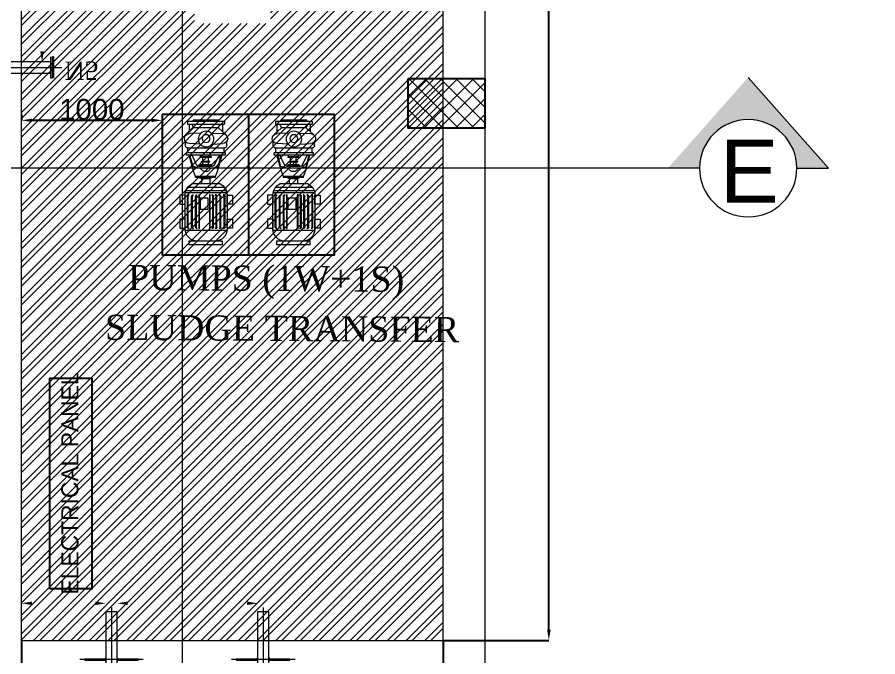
# Model space of a CAD drawing. Header units: millimetres. Extents: x -586673698 to -573385747, y -389867798 to -389752240.
# Drawn here: x -586663710 to -586657584, y -389777898 to -389773343 of the extents above; entities that cross this region are included whole.
import ezdxf

# ---------------------------------------------------------------- set-up
doc = ezdxf.new("R2010")
doc.units = ezdxf.units.MM
doc.header["$LTSCALE"] = 100
doc.linetypes.add('DASHED', pattern=[19.05, 12.7, -6.35])
doc.linetypes.add('HIDDEN2', pattern=[0.1875, 0.125, -0.0625])
for name, color, linetype in [('0-text', 241, 'Continuous'), ('AH_colums', 3, 'Continuous'), ('DT-PL-SHAFT', 230, 'Continuous'), ('DT-PL-Text', 181, 'Continuous'), ('PLATFORM', 230, 'Continuous'), ('PS_DIM', 9, 'Continuous'), ('STP', 171, 'Continuous')]:
    doc.layers.add(name, color=color, linetype=linetype)
for name, color, linetype, lineweight in [('A-CUT OUT', 251, 'HIDDEN2', 15), ('columns11', 1, 'Continuous', 20), ('PL-DOMESTIC WATER TANK', 171, 'Continuous', 0)]:
    doc.layers.add(name, color=color, linetype=linetype, lineweight=lineweight)
doc.styles.add('3', font='times.ttf')
doc.styles.add('Arial', font='arial.ttf')
doc.styles.add('ROMANTIC', font='romantic.ttf')
doc.styles.add('VP-A', font='arial.ttf')
doc.dimstyles.new('V Mts', dxfattribs={"dimtxt": 150, "dimasz": 75, "dimexe": 0.1, "dimexo": 0, "dimgap": 0.01, "dimtad": 1, "dimdec": 0, "dimzin": 3, "dimdsep": 46, "dimtxsty": 'Arial', "dimsah": 1, "dimcen": 0.09375, "dimdle": 0.01, "dimclrd": 8, "dimclre": 8, "dimclrt": 256, "dimadec": 0, "dimazin": 0, "dimtfac": 0.7, "dimtdec": 3, "dimtofl": 0, "dimtmove": 2, "dimatfit": 3, "dimfxl": 0, "dimfrac": 1, "dimtolj": 1, "dimtzin": 0, "dimarcsym": 0})

# ---------------------------------------------------------------- blocks, each defined once
blk = doc.blocks.new('SECT LINE')
at = {"layer": 'STP', "lineweight": 0}
blk.add_hatch(color=7, dxfattribs=at).paths.add_polyline_path([(571.5, 0), (346.5, 0, 1), (-346.5, 0), (-571.5, 0), (0, 646.5)])
at = {"layer": 'STP', "color": 7, "lineweight": 0}
for p, q in [((-571.5, 0), (0, 646.5)), ((-346.5, 0), (-571.5, 0)), ((-346.5, 0), (-571.5, 0)), ((346.5, 0), (1201.5, 0))]:
    blk.add_line(p, q, dxfattribs=at)
blk.add_circle((0, 0), 346.5, dxfattribs=at)
blk.add_circle((0, 0), 346.5, dxfattribs=at)
blk = doc.blocks.new('*D837')
at = {"layer": 'Defpoints', "color": 0, "ltscale": 5, "transparency": 16777216}
for p in [(-586660678.6, -389765531.3, 2.9), (-586659925.3, -389765531.3), (-586660678.6, -389777781.1, -6.3)]:
    blk.add_point(p, dxfattribs=at)
at = {"layer": 'DT-PL-SHAFT', "color": 8, "lineweight": -2, "ltscale": 5, "transparency": 16777216}
for p, q in [((-586660678.6, -389765531.3), (-586659925.2, -389765531.3)), ((-586659925.3, -389777706.1), (-586659925.3, -389765606.3)), ((-586660678.6, -389777781.1), (-586659925.2, -389777781.1))]:
    blk.add_line(p, q, dxfattribs=at)
at = {"layer": 'DT-PL-SHAFT', "color": 8, "ltscale": 5, "transparency": 16777216}
for points in [[(-586659937.8, -389765606.3), (-586659912.8, -389765606.3), (-586659925.3, -389765531.3)], [(-586659937.8, -389777706.1), (-586659912.8, -389777706.1), (-586659925.3, -389777781.1)]]:
    blk.add_solid(points, dxfattribs=at)
at = {"layer": 'DT-PL-SHAFT', "lineweight": 13, "ltscale": 5, "transparency": 16777216, "insert": (-586660001.9, -389771656.2), "char_height": 150, "attachment_point": 5, "rotation": 90, "style": 'Arial'}
blk.add_mtext('\\A1;12250', dxfattribs=at)
blk = doc.blocks.new('*D790')
at = {"layer": 'Defpoints', "color": 0, "ltscale": 5, "transparency": 16777216}
for p in [(-586663678.6, -389777781.1, -6), (-586660678.6, -389777781.1, -15.3), (-586660678.6, -389778481.4)]:
    blk.add_point(p, dxfattribs=at)
at = {"layer": 'DT-PL-SHAFT', "color": 8, "lineweight": -2, "ltscale": 5, "transparency": 16777216}
for p, q in [((-586663678.6, -389777781.1), (-586663678.6, -389778481.5)), ((-586660678.6, -389777781.1), (-586660678.6, -389778481.5)), ((-586663603.6, -389778481.4), (-586660753.6, -389778481.4))]:
    blk.add_line(p, q, dxfattribs=at)
at = {"layer": 'DT-PL-SHAFT', "color": 8, "ltscale": 5, "transparency": 16777216}
for points in [[(-586663603.6, -389778468.9), (-586663603.6, -389778493.9), (-586663678.6, -389778481.4)], [(-586660753.6, -389778468.9), (-586660753.6, -389778493.9), (-586660678.6, -389778481.4)]]:
    blk.add_solid(points, dxfattribs=at)
at = {"layer": 'DT-PL-SHAFT', "lineweight": 13, "ltscale": 5, "transparency": 16777216, "insert": (-586662178.6, -389778404.8), "char_height": 150, "attachment_point": 5, "style": 'Arial'}
blk.add_mtext('\\A1;3000', dxfattribs=at)
blk = doc.blocks.new('*D723')
at = {"layer": 'Defpoints', "color": 0, "ltscale": 5, "transparency": 16777216}
for p in [(-899563, -59581, -6.2), (-899023.1, -59581, -15.3), (-899563, -59892)]:
    blk.add_point(p, dxfattribs=at)
at = {"layer": 'DT-PL-SHAFT', "color": 8, "lineweight": -2, "ltscale": 5, "transparency": 16777216}
for p, q in [((-899563, -59581), (-899563, -59892.1)), ((-899023.1, -59581), (-899023.1, -59892.1)), ((-899098.1, -59892), (-899488, -59892))]:
    blk.add_line(p, q, dxfattribs=at)
at = {"layer": 'DT-PL-SHAFT', "color": 8, "ltscale": 5, "transparency": 16777216}
for points in [[(-899488, -59879.5), (-899488, -59904.5), (-899563, -59892)], [(-899098.1, -59879.5), (-899098.1, -59904.5), (-899023.1, -59892)]]:
    blk.add_solid(points, dxfattribs=at)
at = {"layer": 'DT-PL-SHAFT', "ltscale": 5, "transparency": 16777216, "insert": (-899293.1, -59815.5), "char_height": 150, "attachment_point": 5, "style": 'Arial'}
blk.add_mtext('\\A1;540', dxfattribs=at)
blk = doc.blocks.new('*D724')
at = {"layer": 'Defpoints', "color": 0, "ltscale": 5, "transparency": 16777216}
for p in [(-898943.1, -59581, -15.3), (-898343.1, -59581, -15.3), (-898343.1, -59892)]:
    blk.add_point(p, dxfattribs=at)
at = {"layer": 'DT-PL-SHAFT', "color": 8, "lineweight": -2, "ltscale": 5, "transparency": 16777216}
for p, q in [((-898943.1, -59581), (-898943.1, -59892.1)), ((-898343.1, -59581), (-898343.1, -59892.1)), ((-898868.1, -59892), (-898418.1, -59892))]:
    blk.add_line(p, q, dxfattribs=at)
at = {"layer": 'DT-PL-SHAFT', "color": 8, "ltscale": 5, "transparency": 16777216}
for points in [[(-898868.1, -59879.5), (-898868.1, -59904.5), (-898943.1, -59892)], [(-898418.1, -59879.5), (-898418.1, -59904.5), (-898343.1, -59892)]]:
    blk.add_solid(points, dxfattribs=at)
at = {"layer": 'DT-PL-SHAFT', "ltscale": 5, "transparency": 16777216, "insert": (-898643.1, -59815.5), "char_height": 150, "attachment_point": 5, "style": 'Arial'}
blk.add_mtext('\\A1;600', dxfattribs=at)
blk = doc.blocks.new('*D725')
at = {"layer": 'Defpoints', "color": 0, "ltscale": 5, "transparency": 16777216}
for p in [(-898263.1, -59581, -15.3), (-897763.1, -59581, -8.9), (-897763.1, -59892)]:
    blk.add_point(p, dxfattribs=at)
at = {"layer": 'DT-PL-SHAFT', "color": 8, "lineweight": -2, "ltscale": 5, "transparency": 16777216}
for p, q in [((-898263.1, -59581), (-898263.1, -59892.1)), ((-897763.1, -59581), (-897763.1, -59892.1)), ((-898188.1, -59892), (-897838.1, -59892))]:
    blk.add_line(p, q, dxfattribs=at)
at = {"layer": 'DT-PL-SHAFT', "color": 8, "ltscale": 5, "transparency": 16777216}
for points in [[(-898188.1, -59879.5), (-898188.1, -59904.5), (-898263.1, -59892)], [(-897838.1, -59879.5), (-897838.1, -59904.5), (-897763.1, -59892)]]:
    blk.add_solid(points, dxfattribs=at)
at = {"layer": 'DT-PL-SHAFT', "ltscale": 5, "transparency": 16777216, "insert": (-898013.1, -59815.5), "char_height": 150, "attachment_point": 5, "style": 'Arial'}
blk.add_mtext('\\A1;500', dxfattribs=at)
blk = doc.blocks.new('DS')
at = {"layer": 'PS_DIM', "color": 30, "lineweight": 20, "true_color": 0xf8991e}
for p, q in [((-10154215.4, -7973767.2), (-10154225.4, -7973767.2)), ((-10154225.4, -7973767.2), (-10154225.4, -7973917.4)), ((-10154220.4, -7974183.8), (-10154220.4, -7973731.1)), ((-10154215.4, -7973767.2), (-10154215.4, -7973917.4)), ((-10154225.4, -7973997.4), (-10154225.4, -7974147.5)), ((-10154215.4, -7973997.4), (-10154215.4, -7974147.5)), ((-10154215.4, -7974147.5), (-10154225.4, -7974147.5))]:
    blk.add_line(p, q, dxfattribs=at)
at = {"layer": 'PS_DIM', "color": 8, "lineweight": 20}
blk.add_line((-10153849, -7973957.4), (-10154656.8, -7973957.4), dxfattribs=at)
at = {"layer": 'PS_DIM', "color": 30, "lineweight": 20, "true_color": 0xf8991e}
for points in [[(-10154597.8, -7974034), (-10154588.4, -7974034), (-10154588.4, -7973880.8), (-10154579.1, -7973880.8), (-10154579.1, -7974034)], [(-10154597.8, -7974034), (-10154597.8, -7973880.8)]]:
    blk.add_lwpolyline(points, dxfattribs=at)
blk.add_lwpolyline([(-10153879.1, -7973997.4), (-10153879.1, -7973917.4), (-10154579.1, -7973917.4), (-10154579.1, -7973997.4)], close=True, dxfattribs=at)
for centre, start, end in [((-10154225.1, -7973917.3), 93.01016, 181.49163), ((-10154214.9, -7973917.3), 358.50837, 95.29922), ((-10154225.1, -7973997.2), 182.09469, 266.98984), ((-10154214.9, -7973997.2), 264.70078, 357.90531)]:
    blk.add_arc(centre, 5.7, start, end, dxfattribs=at)
blk = doc.blocks.new('*D726')
at = {"layer": 'Defpoints', "color": 0, "ltscale": 5, "transparency": 16777216}
for p in [(-895263.1, -59627.2, -6), (-894663.1, -59627.2), (-895263.1, -59844.9)]:
    blk.add_point(p, dxfattribs=at)
at = {"layer": 'DT-PL-SHAFT', "color": 8, "lineweight": -2, "ltscale": 5, "transparency": 16777216}
for p, q in [((-895263.1, -59627.2), (-895263.1, -59845)), ((-894663.1, -59627.2), (-894663.1, -59845)), ((-894738.1, -59844.9), (-895188.1, -59844.9))]:
    blk.add_line(p, q, dxfattribs=at)
at = {"layer": 'DT-PL-SHAFT', "color": 8, "ltscale": 5, "transparency": 16777216}
for points in [[(-895188.1, -59832.4), (-895188.1, -59857.4), (-895263.1, -59844.9)], [(-894738.1, -59832.4), (-894738.1, -59857.4), (-894663.1, -59844.9)]]:
    blk.add_solid(points, dxfattribs=at)
at = {"layer": 'DT-PL-SHAFT', "ltscale": 5, "transparency": 16777216, "insert": (-894963.1, -59768.3), "char_height": 150, "attachment_point": 5, "style": 'Arial'}
blk.add_mtext('\\A1;600', dxfattribs=at)
blk = doc.blocks.new('*D727')
at = {"layer": 'Defpoints', "color": 0, "ltscale": 5, "transparency": 16777216}
for p in [(-894583.1, -59552.7), (-893583.1, -59552.7), (-894583.1, -59844.9)]:
    blk.add_point(p, dxfattribs=at)
at = {"layer": 'DT-PL-SHAFT', "color": 8, "lineweight": -2, "ltscale": 5, "transparency": 16777216}
for p, q in [((-894583.1, -59552.7), (-894583.1, -59845)), ((-893583.1, -59552.7), (-893583.1, -59845)), ((-893658.1, -59844.9), (-894508.1, -59844.9))]:
    blk.add_line(p, q, dxfattribs=at)
at = {"layer": 'DT-PL-SHAFT', "color": 8, "ltscale": 5, "transparency": 16777216}
for points in [[(-894508.1, -59832.4), (-894508.1, -59857.4), (-894583.1, -59844.9)], [(-893658.1, -59832.4), (-893658.1, -59857.4), (-893583.1, -59844.9)]]:
    blk.add_solid(points, dxfattribs=at)
at = {"layer": 'DT-PL-SHAFT', "ltscale": 5, "transparency": 16777216, "insert": (-894083.1, -59768.3), "char_height": 150, "attachment_point": 5, "rotation": 0, "style": 'Arial'}
blk.add_mtext('\\A1;1000', dxfattribs=at)
blk = doc.blocks.new('*D736')
at = {"layer": 'Defpoints', "color": 0, "ltscale": 5, "transparency": 16777216}
for p in [(-895264.4, -63700.8, -12), (-895117.5, -63700.8), (-895264.4, -64530.8, -6)]:
    blk.add_point(p, dxfattribs=at)
at = {"layer": 'DT-PL-SHAFT', "color": 8, "lineweight": -2, "ltscale": 5, "transparency": 16777216}
for p, q in [((-895264.4, -63700.8), (-895117.4, -63700.8)), ((-895117.5, -64455.8), (-895117.5, -63775.8)), ((-895264.4, -64530.8), (-895117.4, -64530.8))]:
    blk.add_line(p, q, dxfattribs=at)
at = {"layer": 'DT-PL-SHAFT', "color": 8, "ltscale": 5, "transparency": 16777216}
for points in [[(-895130, -63775.8), (-895105, -63775.8), (-895117.5, -63700.8)], [(-895130, -64455.8), (-895105, -64455.8), (-895117.5, -64530.8)]]:
    blk.add_solid(points, dxfattribs=at)
at = {"layer": 'DT-PL-SHAFT', "ltscale": 5, "transparency": 16777216, "insert": (-895194.2, -64115.8), "char_height": 150, "attachment_point": 5, "rotation": 90, "style": 'Arial'}
blk.add_mtext('\\A1;830', dxfattribs=at)
blk = doc.blocks.new('*D700')
at = {"layer": 'Defpoints', "color": 0, "ltscale": 5, "transparency": 16777216}
for p in [(-927882.8, -80050.4), (-926682.8, -80050.4), (-927882.8, -80117.1)]:
    blk.add_point(p, dxfattribs=at)
at = {"layer": 'DT-PL-SHAFT', "color": 8, "lineweight": -2, "ltscale": 5, "transparency": 16777216}
for p, q in [((-927882.8, -80050.4), (-927882.8, -80117.2)), ((-926682.8, -80050.4), (-926682.8, -80117.2)), ((-927857.8, -80117.1), (-927391.2, -80117.1)), ((-926707.8, -80117.1), (-927174.5, -80117.1))]:
    blk.add_line(p, q, dxfattribs=at)
at = {"layer": 'DT-PL-SHAFT', "color": 8, "ltscale": 5, "transparency": 16777216}
for points in [[(-927857.8, -80112.9), (-927857.8, -80121.3), (-927882.8, -80117.1)], [(-926707.8, -80112.9), (-926707.8, -80121.3), (-926682.8, -80117.1)]]:
    blk.add_solid(points, dxfattribs=at)
at = {"layer": 'DT-PL-SHAFT', "ltscale": 5, "transparency": 16777216, "insert": (-927282.8, -80117.1), "char_height": 75, "attachment_point": 5, "style": 'Arial'}
blk.add_mtext('\\A1;1200', dxfattribs=at)
blk = doc.blocks.new('*D701')
at = {"layer": 'Defpoints', "color": 0, "ltscale": 5, "transparency": 16777216}
for p in [(-926682.8, -78450.4), (-926583.8, -78450.4), (-926682.8, -80050.4)]:
    blk.add_point(p, dxfattribs=at)
at = {"layer": 'DT-PL-SHAFT', "color": 8, "lineweight": -2, "ltscale": 5, "transparency": 16777216}
for p, q in [((-926682.8, -78450.4), (-926583.7, -78450.4)), ((-926583.8, -78475.4), (-926583.8, -79131.6)), ((-926583.8, -80025.4), (-926583.8, -79348.2)), ((-926682.8, -80050.4), (-926583.7, -80050.4))]:
    blk.add_line(p, q, dxfattribs=at)
at = {"layer": 'DT-PL-SHAFT', "color": 8, "ltscale": 5, "transparency": 16777216}
for points in [[(-926587.9, -78475.4), (-926579.6, -78475.4), (-926583.8, -78450.4)], [(-926587.9, -80025.4), (-926579.6, -80025.4), (-926583.8, -80050.4)]]:
    blk.add_solid(points, dxfattribs=at)
at = {"layer": 'DT-PL-SHAFT', "ltscale": 5, "transparency": 16777216, "insert": (-926583.8, -79239.9), "char_height": 75, "attachment_point": 5, "rotation": 90, "style": 'Arial'}
blk.add_mtext('\\A1;1600', dxfattribs=at)
blk = doc.blocks.new('FDSHH')
at = {"color": 7, "transparency": 33554687}
blk.add_lwpolyline([(781.6461, 164.7801), (782.6277, 164.7801), (782.6277, 163.9801), (781.6461, 163.9801)], close=True, dxfattribs=at)
blk.add_lwpolyline([(782.1369, 164.7801), (782.1369, 163.9801)], dxfattribs=at)
at = {"layer": 'DT-PL-Text', "color": 146, "lineweight": 5, "true_color": 0x105689, "transparency": 33554687}
for p, q in [((781.807, 164.7035), (781.7638, 164.6634)), ((781.7729, 164.7401), (781.7726, 164.7242)), ((781.7729, 164.7401), (781.9826, 164.7401)), ((781.7729, 164.7238), (781.9829, 164.7238)), ((781.7826, 164.6809), (781.7826, 164.7238)), ((781.807, 164.7035), (781.7991, 164.724)), ((781.8046, 164.7401), (781.8046, 164.7482)), ((781.8046, 164.7482), (781.9509, 164.7482)), ((781.807, 164.7035), (781.9485, 164.7035)), ((781.9485, 164.7035), (781.9564, 164.724)), ((781.9485, 164.7035), (781.9917, 164.6634)), ((781.9509, 164.7401), (781.9509, 164.7482)), ((781.9729, 164.6809), (781.9729, 164.7238)), ((781.9826, 164.7401), (781.9829, 164.7238)), ((782.307, 164.7035), (782.2638, 164.6634)), ((782.2729, 164.7401), (782.2726, 164.7242)), ((782.2729, 164.7401), (782.4826, 164.7401)), ((782.2729, 164.7238), (782.4829, 164.7238)), ((782.2826, 164.6809), (782.2826, 164.7238)), ((782.307, 164.7035), (782.2991, 164.724)), ((782.3046, 164.7401), (782.3046, 164.7482)), ((782.3046, 164.7482), (782.4509, 164.7482)), ((782.307, 164.7035), (782.4485, 164.7035)), ((782.4485, 164.7035), (782.4564, 164.724)), ((782.4485, 164.7035), (782.4917, 164.6634)), ((782.4509, 164.7401), (782.4509, 164.7482)), ((782.4729, 164.6809), (782.4729, 164.7238)), ((782.4826, 164.7401), (782.4829, 164.7238)), ((781.8489, 164.6739), (781.7831, 164.671)), ((781.9066, 164.6739), (781.9723, 164.671)), ((782.3489, 164.6739), (782.2831, 164.671)), ((782.4066, 164.6739), (782.4723, 164.671)), ((781.7601, 164.6019), (781.7601, 164.6254)), ((781.8435, 164.6115), (781.7831, 164.6141)), ((781.912, 164.6115), (781.9723, 164.6141)), ((781.9954, 164.6019), (781.9954, 164.6254)), ((782.2601, 164.6019), (782.2601, 164.6254)), ((782.3435, 164.6115), (782.2831, 164.6141)), ((782.412, 164.6115), (782.4723, 164.6141)), ((782.4954, 164.6019), (782.4954, 164.6254)), ((781.7663, 164.5613), (781.9892, 164.5613)), ((781.7663, 164.5491), (781.7663, 164.5613)), ((781.9832, 164.5898), (781.7723, 164.5898)), ((781.7744, 164.5613), (781.7744, 164.5898)), ((781.981, 164.5613), (781.981, 164.5898)), ((781.9892, 164.5491), (781.9892, 164.5613)), ((782.2663, 164.5613), (782.4892, 164.5613)), ((782.2663, 164.5491), (782.2663, 164.5613)), ((782.4832, 164.5898), (782.2723, 164.5898)), ((782.2744, 164.5613), (782.2744, 164.5898)), ((782.481, 164.5613), (782.481, 164.5898)), ((782.4892, 164.5491), (782.4892, 164.5613)), ((781.7663, 164.5491), (781.9892, 164.5491)), ((781.8118, 164.4576), (781.7859, 164.5491)), ((781.7928, 164.5421), (781.7915, 164.5492)), ((781.8084, 164.4839), (781.7928, 164.5421)), ((781.8289, 164.4933), (781.8066, 164.5399)), ((781.8476, 164.5354), (781.8476, 164.5395)), ((781.8476, 164.5395), (781.9126, 164.5395)), ((781.8476, 164.5354), (781.9126, 164.5354)), ((781.8517, 164.5395), (781.8517, 164.5491)), ((781.8557, 164.508), (781.8557, 164.5121)), ((781.8557, 164.5121), (781.9045, 164.5121)), ((781.8557, 164.508), (781.9045, 164.508)), ((781.8638, 164.5121), (781.8638, 164.5354)), ((781.8638, 164.4922), (781.8638, 164.508)), ((781.8964, 164.5121), (781.8964, 164.5354)), ((781.8964, 164.4922), (781.8964, 164.508)), ((781.9045, 164.508), (781.9045, 164.5121)), ((781.9085, 164.5395), (781.9085, 164.5491)), ((781.9126, 164.5395), (781.9126, 164.5354)), ((781.9313, 164.4933), (781.9536, 164.5399)), ((781.9484, 164.4576), (781.9743, 164.5491)), ((781.9518, 164.4839), (781.9674, 164.5421)), ((781.967, 164.541), (781.9683, 164.5481)), ((782.2663, 164.5491), (782.4892, 164.5491)), ((782.3118, 164.4576), (782.2859, 164.5491)), ((782.2928, 164.5421), (782.2915, 164.5492)), ((782.3084, 164.4839), (782.2928, 164.5421)), ((782.3289, 164.4933), (782.3066, 164.5399)), ((782.3476, 164.5354), (782.3476, 164.5395)), ((782.3476, 164.5395), (782.4126, 164.5395)), ((782.3476, 164.5354), (782.4126, 164.5354)), ((782.3517, 164.5395), (782.3517, 164.5491)), ((782.3557, 164.508), (782.3557, 164.5121)), ((782.3557, 164.5121), (782.4045, 164.5121)), ((782.3557, 164.508), (782.4045, 164.508)), ((782.3638, 164.5121), (782.3638, 164.5354)), ((782.3638, 164.4922), (782.3638, 164.508)), ((782.3964, 164.5121), (782.3964, 164.5354)), ((782.3964, 164.4922), (782.3964, 164.508)), ((782.4045, 164.508), (782.4045, 164.5121)), ((782.4085, 164.5395), (782.4085, 164.5491)), ((782.4126, 164.5395), (782.4126, 164.5354)), ((782.4313, 164.4933), (782.4536, 164.5399)), ((782.4484, 164.4576), (782.4743, 164.5491)), ((782.4518, 164.4839), (782.4674, 164.5421)), ((782.467, 164.541), (782.4683, 164.5481)), ((781.8536, 164.4724), (781.8084, 164.4839)), ((781.8232, 164.4258), (781.8118, 164.4576)), ((781.8435, 164.4882), (781.8435, 164.4841)), ((781.8435, 164.4882), (781.9167, 164.4882)), ((781.8435, 164.4841), (781.9167, 164.4841)), ((781.8476, 164.4882), (781.8476, 164.4922)), ((781.8476, 164.4922), (781.9126, 164.4922)), ((781.9066, 164.4724), (781.9518, 164.4839)), ((781.9126, 164.4882), (781.9126, 164.4922)), ((781.9167, 164.4882), (781.9167, 164.4841)), ((781.937, 164.4258), (781.9484, 164.4576)), ((782.3536, 164.4724), (782.3084, 164.4839)), ((782.3232, 164.4258), (782.3118, 164.4576)), ((782.3435, 164.4882), (782.3435, 164.4841)), ((782.3435, 164.4882), (782.4167, 164.4882)), ((782.3435, 164.4841), (782.4167, 164.4841)), ((782.3476, 164.4882), (782.3476, 164.4922)), ((782.3476, 164.4922), (782.4126, 164.4922)), ((782.4066, 164.4724), (782.4518, 164.4839)), ((782.4126, 164.4882), (782.4126, 164.4922)), ((782.4167, 164.4882), (782.4167, 164.4841)), ((782.437, 164.4258), (782.4484, 164.4576)), ((781.8232, 164.4218), (781.8232, 164.4258)), ((781.8232, 164.4258), (781.937, 164.4258)), ((781.8232, 164.4218), (781.937, 164.4218)), ((781.8476, 164.417), (781.8476, 164.4211)), ((781.8476, 164.417), (781.9126, 164.417)), ((781.8557, 164.413), (781.8557, 164.417)), ((781.8557, 164.413), (781.9045, 164.413)), ((781.8572, 164.4258), (781.8572, 164.3839)), ((781.9037, 164.4258), (781.9037, 164.3839)), ((781.9045, 164.413), (781.9045, 164.417)), ((781.9126, 164.417), (781.9126, 164.4211)), ((781.937, 164.4218), (781.937, 164.4258)), ((782.3232, 164.4218), (782.3232, 164.4258)), ((782.3232, 164.4258), (782.437, 164.4258)), ((782.3232, 164.4218), (782.437, 164.4218)), ((782.3476, 164.417), (782.3476, 164.4211)), ((782.3476, 164.417), (782.4126, 164.417)), ((782.3557, 164.413), (782.3557, 164.417)), ((782.3557, 164.413), (782.4045, 164.413)), ((782.3572, 164.4258), (782.3572, 164.3839)), ((782.4037, 164.4258), (782.4037, 164.3839)), ((782.4045, 164.413), (782.4045, 164.417)), ((782.4126, 164.417), (782.4126, 164.4211)), ((782.437, 164.4218), (782.437, 164.4258)), ((781.7718, 164.3636), (781.9831, 164.3636)), ((781.7969, 164.3843), (781.958, 164.3843)), ((782.2718, 164.3636), (782.4831, 164.3636)), ((782.2969, 164.3843), (782.458, 164.3843)), ((781.7584, 164.3203), (781.7277, 164.3203)), ((781.7277, 164.3203), (781.7277, 164.2682)), ((781.7581, 164.3226), (781.7581, 164.1271)), ((781.7584, 164.2682), (781.7584, 164.3203)), ((781.7586, 164.3327), (781.9963, 164.3327)), ((781.7622, 164.3458), (781.9927, 164.3458)), ((781.7695, 164.1382), (781.7695, 164.3134)), ((781.7713, 164.1382), (781.7713, 164.3134)), ((781.7743, 164.1382), (781.7743, 164.3134)), ((781.7748, 164.3213), (781.7796, 164.3213)), ((781.7933, 164.1382), (781.7933, 164.3134)), ((781.7951, 164.1382), (781.7951, 164.3134)), ((781.7981, 164.1382), (781.7981, 164.3134)), ((781.7986, 164.3213), (781.8034, 164.3213)), ((781.8157, 164.1382), (781.8157, 164.3134)), ((781.8174, 164.1382), (781.8174, 164.3134)), ((781.8204, 164.1382), (781.8204, 164.3134)), ((781.8209, 164.3213), (781.8257, 164.3213)), ((781.835, 164.1382), (781.835, 164.3134)), ((781.8367, 164.1382), (781.8367, 164.3134)), ((781.8397, 164.1382), (781.8397, 164.3134)), ((781.8403, 164.3213), (781.845, 164.3213)), ((781.8542, 164.3215), (781.8586, 164.3215)), ((781.8542, 164.1295), (781.8542, 164.3215)), ((781.8586, 164.3215), (781.8586, 164.1295)), ((781.9154, 164.3215), (781.9198, 164.3215)), ((781.9154, 164.1295), (781.9154, 164.3215)), ((781.9198, 164.3215), (781.9198, 164.1295)), ((781.9307, 164.3213), (781.9277, 164.3213)), ((781.933, 164.1382), (781.933, 164.3134)), ((781.936, 164.1382), (781.936, 164.3134)), ((781.9377, 164.1382), (781.9377, 164.3134)), ((781.9547, 164.3213), (781.95, 164.3213)), ((781.9553, 164.1382), (781.9553, 164.3134)), ((781.9583, 164.1382), (781.9583, 164.3134)), ((781.96, 164.1382), (781.96, 164.3134)), ((781.9785, 164.3213), (781.9738, 164.3213)), ((781.9791, 164.1382), (781.9791, 164.3134)), ((781.9821, 164.1382), (781.9821, 164.3134)), ((781.9838, 164.1382), (781.9838, 164.3134)), ((781.9965, 164.3203), (782.0272, 164.3203)), ((781.9965, 164.2682), (781.9965, 164.3203)), ((781.9968, 164.1271), (781.9968, 164.3226)), ((782.0272, 164.3203), (782.0272, 164.2682)), ((782.2584, 164.3203), (782.2277, 164.3203)), ((782.2277, 164.3203), (782.2277, 164.2682)), ((782.2581, 164.3226), (782.2581, 164.1271)), ((782.2584, 164.2682), (782.2584, 164.3203)), ((782.2586, 164.3327), (782.4963, 164.3327)), ((782.2622, 164.3458), (782.4927, 164.3458)), ((782.2695, 164.1382), (782.2695, 164.3134)), ((782.2713, 164.1382), (782.2713, 164.3134)), ((782.2743, 164.1382), (782.2743, 164.3134)), ((782.2748, 164.3213), (782.2796, 164.3213)), ((782.2933, 164.1382), (782.2933, 164.3134)), ((782.2951, 164.1382), (782.2951, 164.3134)), ((782.2981, 164.1382), (782.2981, 164.3134)), ((782.2986, 164.3213), (782.3034, 164.3213)), ((782.3157, 164.1382), (782.3157, 164.3134)), ((782.3174, 164.1382), (782.3174, 164.3134)), ((782.3204, 164.1382), (782.3204, 164.3134)), ((782.3209, 164.3213), (782.3257, 164.3213)), ((782.335, 164.1382), (782.335, 164.3134)), ((782.3367, 164.1382), (782.3367, 164.3134)), ((782.3397, 164.1382), (782.3397, 164.3134)), ((782.3403, 164.3213), (782.345, 164.3213)), ((782.3542, 164.3215), (782.3586, 164.3215)), ((782.3542, 164.1295), (782.3542, 164.3215)), ((782.3586, 164.3215), (782.3586, 164.1295)), ((782.4154, 164.3215), (782.4198, 164.3215)), ((782.4154, 164.1295), (782.4154, 164.3215)), ((782.4198, 164.3215), (782.4198, 164.1295)), ((782.4307, 164.3213), (782.4277, 164.3213)), ((782.433, 164.1382), (782.433, 164.3134)), ((782.436, 164.1382), (782.436, 164.3134)), ((782.4377, 164.1382), (782.4377, 164.3134)), ((782.4547, 164.3213), (782.45, 164.3213)), ((782.4553, 164.1382), (782.4553, 164.3134)), ((782.4583, 164.1382), (782.4583, 164.3134)), ((782.46, 164.1382), (782.46, 164.3134)), ((782.4785, 164.3213), (782.4738, 164.3213)), ((782.4791, 164.1382), (782.4791, 164.3134)), ((782.4821, 164.1382), (782.4821, 164.3134)), ((782.4838, 164.1382), (782.4838, 164.3134)), ((782.4965, 164.3203), (782.5272, 164.3203)), ((782.4965, 164.2682), (782.4965, 164.3203)), ((782.4968, 164.1271), (782.4968, 164.3226)), ((782.5272, 164.3203), (782.5272, 164.2682)), ((781.7277, 164.2682), (781.7584, 164.2682)), ((781.8653, 164.2399), (781.8653, 164.3026)), ((781.8653, 164.3026), (781.9114, 164.3026)), ((781.9114, 164.3026), (781.9114, 164.2399)), ((782.0272, 164.2682), (781.9965, 164.2682)), ((782.2277, 164.2682), (782.2584, 164.2682)), ((782.3653, 164.2399), (782.3653, 164.3026)), ((782.3653, 164.3026), (782.4114, 164.3026)), ((782.4114, 164.3026), (782.4114, 164.2399)), ((782.5272, 164.2682), (782.4965, 164.2682)), ((781.9114, 164.2399), (781.8653, 164.2399)), ((782.4114, 164.2399), (782.3653, 164.2399)), ((781.7584, 164.1835), (781.7277, 164.1835)), ((781.7277, 164.1835), (781.7277, 164.1315)), ((781.7584, 164.1315), (781.7584, 164.1835)), ((781.9965, 164.1835), (782.0272, 164.1835)), ((781.9965, 164.1315), (781.9965, 164.1835)), ((782.0272, 164.1835), (782.0272, 164.1315)), ((782.2584, 164.1835), (782.2277, 164.1835)), ((782.2277, 164.1835), (782.2277, 164.1315)), ((782.2584, 164.1315), (782.2584, 164.1835)), ((782.4965, 164.1835), (782.5272, 164.1835)), ((782.4965, 164.1315), (782.4965, 164.1835)), ((782.5272, 164.1835), (782.5272, 164.1315)), ((781.7277, 164.1315), (781.7584, 164.1315)), ((781.7586, 164.1188), (781.9963, 164.1188)), ((781.7748, 164.1303), (781.7796, 164.1303)), ((781.7986, 164.1303), (781.8034, 164.1303)), ((781.8209, 164.1303), (781.8257, 164.1303)), ((781.8403, 164.1303), (781.845, 164.1303)), ((781.8586, 164.1295), (781.8542, 164.1295)), ((781.9198, 164.1295), (781.9154, 164.1295)), ((781.9324, 164.1303), (781.9277, 164.1303)), ((781.9547, 164.1303), (781.95, 164.1303)), ((781.9785, 164.1303), (781.9738, 164.1303)), ((782.0272, 164.1315), (781.9965, 164.1315)), ((782.2277, 164.1315), (782.2584, 164.1315)), ((782.2586, 164.1188), (782.4963, 164.1188)), ((782.2748, 164.1303), (782.2796, 164.1303)), ((782.2986, 164.1303), (782.3034, 164.1303)), ((782.3209, 164.1303), (782.3257, 164.1303)), ((782.3403, 164.1303), (782.345, 164.1303)), ((782.3586, 164.1295), (782.3542, 164.1295)), ((782.4198, 164.1295), (782.4154, 164.1295)), ((782.4324, 164.1303), (782.4277, 164.1303)), ((782.4547, 164.1303), (782.45, 164.1303)), ((782.4785, 164.1303), (782.4738, 164.1303)), ((782.5272, 164.1315), (782.4965, 164.1315)), ((781.7841, 164.0583), (781.9764, 164.0583)), ((781.7841, 164.0378), (781.7841, 164.0583)), ((781.7841, 164.0382), (781.9764, 164.0382)), ((781.8266, 164.0586), (781.9283, 164.0586)), ((781.9764, 164.0583), (781.9764, 164.0378)), ((782.2841, 164.0583), (782.4764, 164.0583)), ((782.2841, 164.0378), (782.2841, 164.0583)), ((782.2841, 164.0382), (782.4764, 164.0382)), ((782.3266, 164.0586), (782.4283, 164.0586)), ((782.4764, 164.0583), (782.4764, 164.0378))]:
    blk.add_line(p, q, dxfattribs=at)
for centre, radius in [((781.8777, 164.64), 0.0445), ((781.8777, 164.6426), 0.0223), ((782.3777, 164.64), 0.0445), ((782.3777, 164.6426), 0.0223)]:
    blk.add_circle(centre, radius, dxfattribs=at)
for centre, major_axis, start_param, end_param in [((781.7831, 164.6426), (-0.0192, 0.021), -0.741919, 0.840279), ((781.9723, 164.6426), (0.0192, 0.021), -0.840279, 0.741919), ((782.2831, 164.6426), (-0.0192, 0.021), -0.741919, 0.840279), ((782.4723, 164.6426), (0.0192, 0.021), -0.840279, 0.741919), ((781.7831, 164.6426), (0.0197, 0.0206), 2.344856, 3.904251), ((781.9723, 164.6426), (-0.0197, 0.0206), 2.378921, 3.938316), ((782.2831, 164.6426), (0.0197, 0.0206), 2.344856, 3.904251), ((782.4723, 164.6426), (-0.0197, 0.0206), 2.378921, 3.938316), ((781.7723, 164.6019), (-0.0008, 0.0122), 1.504501, 3.075297), ((781.9832, 164.6019), (0.0008, 0.0122), 3.207888, 4.778684), ((782.2723, 164.6019), (-0.0008, 0.0122), 1.504501, 3.075297), ((782.4832, 164.6019), (0.0008, 0.0122), 3.207888, 4.778684), ((781.7919, 164.5329), (-0.0144, 0.0076), 4.074963, 5.199549), ((781.9683, 164.5329), (0.0144, 0.0076), 1.083627, 2.208213), ((782.2919, 164.5329), (-0.0144, 0.0076), 4.074963, 5.199549), ((782.4683, 164.5329), (0.0144, 0.0076), 1.083627, 2.208213), ((781.8435, 164.5004), (-0.0144, 0.0076), 0.933371, 2.057957), ((781.8801, 164.4827), (-0.0279, 0.0058), 0.576778, 1.774993), ((781.8801, 164.4827), (0.0279, 0.0058), 4.508192, 5.706408), ((781.9167, 164.5004), (0.0144, 0.0076), 4.22522, 5.349806), ((782.3435, 164.5004), (-0.0144, 0.0076), 0.933371, 2.057957), ((782.3801, 164.4827), (-0.0279, 0.0058), 0.576778, 1.774993), ((782.3801, 164.4827), (0.0279, 0.0058), 4.508192, 5.706408), ((782.4167, 164.5004), (0.0144, 0.0076), 4.22522, 5.349806), ((781.8266, 164.3226), (0.0676, 0.0108), 1.861065, 2.983631), ((781.9283, 164.3226), (-0.047, 0.0498), 3.955496, 5.078062), ((782.3266, 164.3226), (0.0676, 0.0108), 1.861065, 2.983631), ((782.4283, 164.3226), (-0.047, 0.0498), 3.955496, 5.078062), ((781.7772, 164.314), (0.00765, 0.00083), 1.778301, 3.114872), ((781.7789, 164.314), (0.00765, 0.00083), 1.778301, 3.114872), ((781.782, 164.314), (0.00765, 0.00083), 1.778301, 3.114872), ((781.801, 164.314), (0.00765, 0.00083), 1.778301, 3.114872), ((781.8027, 164.314), (0.00765, 0.00083), 1.778301, 3.114872), ((781.8058, 164.314), (0.00765, 0.00083), 1.778301, 3.114872), ((781.8233, 164.314), (0.00765, 0.00083), 1.778301, 3.114872), ((781.825, 164.314), (0.00765, 0.00083), 1.778301, 3.114872), ((781.8281, 164.314), (0.00765, 0.00083), 1.778301, 3.114872), ((781.8427, 164.314), (0.00765, 0.00083), 1.778301, 3.114872), ((781.8444, 164.314), (0.00765, 0.00083), 1.778301, 3.114872), ((781.8474, 164.314), (0.00765, 0.00083), 1.778301, 3.114872), ((781.9253, 164.314), (-0.00765, 0.00082), 3.168079, 4.50465), ((781.9283, 164.314), (-0.00765, 0.00082), 3.168079, 4.50465), ((781.93, 164.314), (-0.00765, 0.00082), 3.168079, 4.50465), ((781.9476, 164.314), (-0.00765, 0.00082), 3.168079, 4.50465), ((781.9506, 164.314), (-0.00765, 0.00082), 3.168079, 4.50465), ((781.9524, 164.314), (-0.00765, 0.00082), 3.168079, 4.50465), ((781.9714, 164.314), (-0.00765, 0.00082), 3.168079, 4.50465), ((781.9744, 164.314), (-0.00765, 0.00082), 3.168079, 4.50465), ((781.9762, 164.314), (-0.00765, 0.00082), 3.168079, 4.50465), ((782.2772, 164.314), (0.00765, 0.00083), 1.778301, 3.114872), ((782.2789, 164.314), (0.00765, 0.00083), 1.778301, 3.114872), ((782.282, 164.314), (0.00765, 0.00083), 1.778301, 3.114872), ((782.301, 164.314), (0.00765, 0.00083), 1.778301, 3.114872), ((782.3027, 164.314), (0.00765, 0.00083), 1.778301, 3.114872), ((782.3058, 164.314), (0.00765, 0.00083), 1.778301, 3.114872), ((782.3233, 164.314), (0.00765, 0.00083), 1.778301, 3.114872), ((782.325, 164.314), (0.00765, 0.00083), 1.778301, 3.114872), ((782.3281, 164.314), (0.00765, 0.00083), 1.778301, 3.114872), ((782.3427, 164.314), (0.00765, 0.00083), 1.778301, 3.114872), ((782.3444, 164.314), (0.00765, 0.00083), 1.778301, 3.114872), ((782.3474, 164.314), (0.00765, 0.00083), 1.778301, 3.114872), ((782.4253, 164.314), (-0.00765, 0.00082), 3.168079, 4.50465), ((782.4283, 164.314), (-0.00765, 0.00082), 3.168079, 4.50465), ((782.43, 164.314), (-0.00765, 0.00082), 3.168079, 4.50465), ((782.4476, 164.314), (-0.00765, 0.00082), 3.168079, 4.50465), ((782.4506, 164.314), (-0.00765, 0.00082), 3.168079, 4.50465), ((782.4524, 164.314), (-0.00765, 0.00082), 3.168079, 4.50465), ((782.4714, 164.314), (-0.00765, 0.00082), 3.168079, 4.50465), ((782.4744, 164.314), (-0.00765, 0.00082), 3.168079, 4.50465), ((782.4762, 164.314), (-0.00765, 0.00082), 3.168079, 4.50465), ((781.8266, 164.1271), (-0.0672, 0.0133), 0.194945, 1.765742), ((781.7772, 164.1376), (-0.00765, 0.00082), 0.026487, 1.363057), ((781.7789, 164.1376), (-0.00765, 0.00082), 0.026487, 1.363057), ((781.782, 164.1376), (-0.00765, 0.00082), 0.026487, 1.363057), ((781.801, 164.1376), (-0.00765, 0.00082), 0.026487, 1.363057), ((781.8027, 164.1376), (-0.00765, 0.00082), 0.026487, 1.363057), ((781.8058, 164.1376), (-0.00765, 0.00082), 0.026487, 1.363057), ((781.8233, 164.1376), (-0.00765, 0.00082), 0.026487, 1.363057), ((781.825, 164.1376), (-0.00765, 0.00082), 0.026487, 1.363057), ((781.8281, 164.1376), (-0.00765, 0.00082), 0.026487, 1.363057), ((781.8427, 164.1376), (-0.00765, 0.00082), 0.026487, 1.363057), ((781.8444, 164.1376), (-0.00765, 0.00082), 0.026487, 1.363057), ((781.8474, 164.1376), (-0.00765, 0.00082), 0.026487, 1.363057), ((781.9253, 164.1376), (0.00765, 0.00083), -1.363291, -0.026721), ((781.9283, 164.1271), (0.0672, 0.0133), 4.517506, 6.088302), ((781.9283, 164.1376), (0.00765, 0.00083), -1.363291, -0.026721), ((781.93, 164.1376), (0.00765, 0.00083), -1.363291, -0.026721), ((781.9476, 164.1376), (0.00765, 0.00083), -1.363291, -0.026721), ((781.9506, 164.1376), (0.00765, 0.00083), -1.363291, -0.026721), ((781.9524, 164.1376), (0.00765, 0.00083), -1.363291, -0.026721), ((781.9714, 164.1376), (0.00765, 0.00083), -1.363291, -0.026721), ((781.9744, 164.1376), (0.00765, 0.00083), -1.363291, -0.026721), ((781.9762, 164.1376), (0.00765, 0.00083), -1.363291, -0.026721), ((782.3266, 164.1271), (-0.0672, 0.0133), 0.194945, 1.765742), ((782.2772, 164.1376), (-0.00765, 0.00082), 0.026487, 1.363057), ((782.2789, 164.1376), (-0.00765, 0.00082), 0.026487, 1.363057), ((782.282, 164.1376), (-0.00765, 0.00082), 0.026487, 1.363057), ((782.301, 164.1376), (-0.00765, 0.00082), 0.026487, 1.363057), ((782.3027, 164.1376), (-0.00765, 0.00082), 0.026487, 1.363057), ((782.3058, 164.1376), (-0.00765, 0.00082), 0.026487, 1.363057), ((782.3233, 164.1376), (-0.00765, 0.00082), 0.026487, 1.363057), ((782.325, 164.1376), (-0.00765, 0.00082), 0.026487, 1.363057), ((782.3281, 164.1376), (-0.00765, 0.00082), 0.026487, 1.363057), ((782.3427, 164.1376), (-0.00765, 0.00082), 0.026487, 1.363057), ((782.3444, 164.1376), (-0.00765, 0.00082), 0.026487, 1.363057), ((782.3474, 164.1376), (-0.00765, 0.00082), 0.026487, 1.363057), ((782.4253, 164.1376), (0.00765, 0.00083), -1.363291, -0.026721), ((782.4283, 164.1271), (0.0672, 0.0133), 4.517506, 6.088302), ((782.4283, 164.1376), (0.00765, 0.00083), -1.363291, -0.026721), ((782.43, 164.1376), (0.00765, 0.00083), -1.363291, -0.026721), ((782.4476, 164.1376), (0.00765, 0.00083), -1.363291, -0.026721), ((782.4506, 164.1376), (0.00765, 0.00083), -1.363291, -0.026721), ((782.4524, 164.1376), (0.00765, 0.00083), -1.363291, -0.026721), ((782.4714, 164.1376), (0.00765, 0.00083), -1.363291, -0.026721), ((782.4744, 164.1376), (0.00765, 0.00083), -1.363291, -0.026721), ((782.4762, 164.1376), (0.00765, 0.00083), -1.363291, -0.026721)]:
    blk.add_ellipse(centre, major_axis=major_axis, ratio=1, start_param=start_param, end_param=end_param, dxfattribs=at)
blk = doc.blocks.new('*D771')
at = {"layer": 'Defpoints', "color": 0, "ltscale": 5, "transparency": 16777216}
for p in [(-586663678.6, -389774035.8, 10.2), (-586662678.1, -389774035.8, -3.2), (-586663678.6, -389774077.7)]:
    blk.add_point(p, dxfattribs=at)
at = {"layer": 'DT-PL-SHAFT', "color": 8, "lineweight": -2, "ltscale": 5, "transparency": 16777216}
for p, q in [((-586663678.6, -389774035.8), (-586663678.6, -389774077.8)), ((-586662678.1, -389774035.8), (-586662678.1, -389774077.8)), ((-586662753.1, -389774077.7), (-586663603.6, -389774077.7))]:
    blk.add_line(p, q, dxfattribs=at)
at = {"layer": 'DT-PL-SHAFT', "color": 8, "ltscale": 5, "transparency": 16777216}
for points in [[(-586663603.6, -389774065.2), (-586663603.6, -389774090.2), (-586663678.6, -389774077.7)], [(-586662753.1, -389774065.2), (-586662753.1, -389774090.2), (-586662678.1, -389774077.7)]]:
    blk.add_solid(points, dxfattribs=at)
at = {"layer": 'DT-PL-SHAFT', "ltscale": 5, "transparency": 16777216, "insert": (-586663178.4, -389774001.1), "char_height": 150, "attachment_point": 5, "style": 'Arial'}
blk.add_mtext('\\A1;1000', dxfattribs=at)
blk = doc.blocks.new('DFFFF')
at = {"layer": 'AH_colums', "color": 1, "elevation": 9.1}
blk.add_lwpolyline([(-1001498.6, -65296.2), (-1001498.6, -65646.2), (-1000948.6, -65646.2), (-1000948.6, -65296.2)], close=True, dxfattribs=at)
at = {"layer": 'columns11', "linetype": 'Continuous'}
for p, q in [((-1001498.6, -65312.6, 9.1), (-1001482.2, -65296.2, 9.1)), ((-1001498.6, -65424.9, 9.1), (-1001370, -65296.2, 9.1)), ((-1001498.6, -65537.1, 9.1), (-1001257.7, -65296.2, 9.1)), ((-1001495.5, -65646.2, 9.1), (-1001145.5, -65296.2, 9.1)), ((-1001141, -65646.2, 9.1), (-1001491, -65296.2, 9.1)), ((-1001383.2, -65646.2, 9.1), (-1001033.2, -65296.2, 9.1)), ((-1001028.8, -65646.2, 9.1), (-1001378.8, -65296.2, 9.1)), ((-1000948.6, -65614.1, 9.1), (-1001266.5, -65296.2, 9.1)), ((-1000948.6, -65501.9, 9.1), (-1001154.3, -65296.2, 9.1)), ((-1000948.6, -65389.6, 9.1), (-1001042, -65296.2, 9.1)), ((-1001270.9, -65646.2, 9.1), (-1000948.6, -65323.9, 9.1)), ((-1001253.3, -65646.2, 9.1), (-1001498.6, -65400.9, 9.1)), ((-1001158.7, -65646.2, 9.1), (-1000948.6, -65436.2, 9.1)), ((-1001365.5, -65646.2, 9.1), (-1001498.6, -65513.1, 9.1)), ((-1001046.4, -65646.2, 9.1), (-1000948.6, -65548.4, 9.1)), ((-1001477.8, -65646.2, 9.1), (-1001498.6, -65625.4, 9.1))]:
    blk.add_line(p, q, dxfattribs=at)
blk = doc.blocks.new('AFE')
at = {"color": 114, "lineweight": 20, "true_color": 0x139b48, "xscale": -1, "rotation": 90}
for p in [(-8868580.5, -10213664.4), (-8867500.5, -10213664.4)]:
    blk.add_blockref('DS', p, dxfattribs=at)
at = {"color": 114, "lineweight": 20, "true_color": 0x139b48, "xscale": -1}
blk.add_blockref('DS', (-11049633.5, 7910296.6, -12), dxfattribs=at)
at = {"layer": 'DT-PL-Text', "color": 181, "lineweight": 20, "style": 'ROMANTIC'}
blk.add_text('N5', height=131.18, rotation=359.98313, dxfattribs=at).set_placement((-894958.5, -63703.1, 1.7))
at = {"layer": 'DT-PL-SHAFT', "color": 1, "ltscale": 5}
for p1, p2, distance, picture, middle in [((-899023.1, -59581, -15.3), (-899563, -59581, -6.2), 311, '*D723', (-899293.1, -59815.5)), ((-898943.1, -59581, -15.3), (-898343.1, -59581, -15.3), -311, '*D724', (-898643.1, -59815.5)), ((-898263.1, -59581, -15.3), (-897763.1, -59581, -8.9), -311, '*D725', (-898013.1, -59815.5)), ((-893583.1, -59552.7), (-894583.1, -59552.7), 292.2, '*D727', (-894083.1, -59768.3)), ((-894663.1, -59627.2), (-895263.1, -59627.2, -6), 217.7, '*D726', (-894963.1, -59768.3)), ((-895264.4, -64530.8, -6), (-895264.4, -63700.8, -12), -146.9, '*D736', (-895194.2, -64115.8))]:
    dim = blk.add_aligned_dim(p1=p1, p2=p2, distance=distance, dimstyle='V Mts', dxfattribs=at)
    dim.commit()
    dim.dimension.update_dxf_attribs({"geometry": picture, "text_midpoint": middle})
blk = doc.blocks.new('FDHHJJ')
at = {"layer": 'DT-PL-SHAFT', "color": 1, "ltscale": 5}
for base, p2, angle, picture, middle in [((-926583.8, -78450.4), (-926682.8, -78450.4), 90, '*D701', (-926583.8, -79239.9)), ((-927882.8, -80117.1), (-927882.8, -80050.4), 180, '*D700', (-927282.8, -80117.1))]:
    dim = blk.add_linear_dim(base=base, p1=(-926682.8, -80050.4), p2=p2, angle=angle, dimstyle='V Mts', override={"dimtxt": 75, "dimasz": 25}, dxfattribs=at)
    dim.commit()
    dim.dimension.update_dxf_attribs({"geometry": picture, "text_midpoint": middle, "dimtype": 129})

msp = doc.modelspace()

# ---------------------------------------------------------------- hatches: boundary and pattern name
at = {"layer": 'DT-PL-SHAFT', "lineweight": 13, "ltscale": 5}
h = msp.add_hatch(dxfattribs=at)
h.set_pattern_fill('ANSI32', color=8, scale=250)
h.set_pattern_definition([(45, (-585770298.31, -389623766.23), (-66.291261, 66.291261), []), (45, (-585770254.12, -389623766.23), (-66.291261, 66.291261), [])])
h.paths.add_polyline_path([(-586662878.6, -389772831.3), (-586663678.6, -389772831.3), (-586663678.6, -389777781.1), (-586660678.6, -389777781.1), (-586660678.6, -389765531.3), (-586663678.6, -389765531.3), (-586663678.6, -389770531.3), (-586663678.6, -389770531.3), (-586662878.6, -389770531.3)])
h.paths.add_polyline_path([(-586662448.6, -389773387), (-586661907.4, -389773387), (-586661907.4, -389773077.9), (-586662448.6, -389773077.9)], flags=16)
h.paths.add_polyline_path([(-586663490.1, -389773151.8), (-586663065.5, -389773151.8), (-586663065.5, -389772842.7), (-586663490.1, -389772842.7)], flags=16)
h.paths.add_polyline_path([(-586662554.7, -389771950), (-586662554.7, -389771408.8), (-586662863.8, -389771408.8), (-586662863.8, -389771950)], flags=16)
h.paths.add_polyline_path([(-586662727.7, -389770085.7), (-586661639.7, -389770085.7), (-586661639.7, -389769760.7), (-586662727.7, -389769760.7)], flags=16)
h.paths.add_polyline_path([(-586663331.8, -389769756), (-586660825.3, -389769756), (-586660825.3, -389769424.4), (-586663331.8, -389769424.4)], flags=16)
h.paths.add_polyline_path([(-586662559.1, -389769424.6), (-586661720.5, -389769424.6), (-586661720.5, -389769098.9), (-586662559.1, -389769098.9)], flags=16)

# ---------------------------------------------------------------- linework, layer by layer
at = {"layer": 'DT-PL-SHAFT', "color": 8, "linetype": 'DASHED', "lineweight": 13, "ltscale": 50}
msp.add_line((-586662533, -389794357.8, -310), (-586662533, -389760185.5, -310), dxfattribs=at)
at = {"layer": 'DT-PL-SHAFT', "color": 1, "lineweight": 13, "ltscale": 5}
for points, elevation in [([(-586667978.5, -389767680.8), (-586667978.5, -389793031.3), (-586660678.6, -389793031.3), (-586660678.6, -389761480.6), (-586667978.5, -389761480.6), (-586667978.5, -389767380.8)], -303.8), ([(-586663678.6, -389777781.1), (-586663678.6, -389765531.3)], -296.3), ([(-586663678.6, -389777781.1), (-586660678.6, -389777781.1)], -305.5)]:
    msp.add_lwpolyline(points, dxfattribs=dict(at, elevation=elevation))
at = {"layer": 'DT-PL-SHAFT', "color": 8, "linetype": 'DASHED', "lineweight": 13, "ltscale": 50, "elevation": -303.6}
msp.add_lwpolyline([(-586659708.3, -389774418.9), (-586669671.3, -389774418.9)], dxfattribs=at)
at = {"layer": 'DT-PL-SHAFT', "color": 1, "ltscale": 5, "elevation": -296.3}
msp.add_lwpolyline([(-586663478.6, -389777413.1), (-586663478.6, -389775913.1), (-586663178.6, -389775913.1), (-586663178.6, -389777413.1), (-586663478.6, -389777413.1)], dxfattribs=at)
at = {"layer": 'PL-DOMESTIC WATER TANK', "lineweight": 13, "ltscale": 200, "elevation": -303.8}
msp.add_lwpolyline([(-586660378.6, -389761180.6), (-586668278.5, -389761180.6), (-586668278.5, -389793331.3), (-586660378.6, -389793331.3)], close=True, dxfattribs=at)

# ---------------------------------------------------------------- block references
at = {"color": 7, "lineweight": 13, "xscale": -1249.999999563443, "yscale": 1249.999999563443, "zscale": 1249.999999563443}
msp.add_blockref('FDSHH', (-585684393.4, -389980010.9, -309.6), dxfattribs=at)
at = {"layer": 'DT-PL-SHAFT', "color": 1}
msp.add_blockref('DFFFF', (-585659429.9, -389708484.9, -303.8), dxfattribs=at)
at = {"layer": 'DT-PL-SHAFT', "color": 1, "lineweight": 13, "xscale": -1, "rotation": 180}
for name, p in [('AFE', (-585768415.5, -389837362.1, -284.2)), ('FDHHJJ', (-585737895.8, -389853681.5, -305.5))]:
    msp.add_blockref(name, p, dxfattribs=at)
at = {"layer": 'PLATFORM', "linetype": 'Continuous', "lineweight": 13, "xscale": -1}
msp.add_blockref('SECT LINE', (-586658506.8, -389774418.9, -303.6), dxfattribs=at)

# ---------------------------------------------------------------- texts
at = {"layer": '0-text', "color": 241, "lineweight": 13, "style": 'VP-A'}
msp.add_text('E', height=450, dxfattribs=at).set_placement((-586658709.2, -389774664.8, -303.6))
at = {"layer": 'A-CUT OUT', "color": 140, "lineweight": 13, "style": '3'}
for s, p in [('PUMPS (1W+1S)', (-586662921.5, -389775285.9, -318.8)), ('SLUDGE TRANSFER', (-586663085.1, -389775640.7, -318.8))]:
    msp.add_text(s, height=179.332, rotation=359.61278, dxfattribs=at).set_placement(p)
at = {"layer": 'DT-PL-SHAFT', "color": 140, "lineweight": 13}
msp.add_text('ELECTRICAL PANEL', height=121.58, rotation=90, dxfattribs=at).set_placement((-586663274.3, -389777454.6, -301.3))

# ---------------------------------------------------------------- dimensions: what is measured, and where the dimension line sits
at = {"layer": 'DT-PL-SHAFT', "color": 1, "lineweight": 13, "ltscale": 5}
for p1, p2, distance, picture, middle in [((-586660678.6, -389777781.1, -305.5), (-586660678.6, -389765531.3, -296.3), -753.3, '*D837', (-586660001.9, -389771656.2, -299.2)), ((-586663678.6, -389777781.1, -296.3), (-586660678.6, -389777781.1, -305.5), -700.3, '*D790', (-586662178.6, -389778404.8, -290.2))]:
    dim = msp.add_aligned_dim(p1=p1, p2=p2, distance=distance, dimstyle='V Mts', dxfattribs=at)
    dim.commit()
    dim.dimension.update_dxf_attribs({"geometry": picture, "text_midpoint": middle})
at = {"layer": 'DT-PL-SHAFT', "color": 1, "ltscale": 5}
dim = msp.add_aligned_dim(p1=(-586662678.1271, -389774035.7939, -309.6421), p2=(-586663678.6077, -389774035.7939, -296.2536), distance=41.9318, dimstyle='V Mts', dxfattribs=at)
dim.commit()
dim.dimension.update_dxf_attribs({"geometry": '*D771', "text_midpoint": (-586663178.3674, -389774001.1297, -306.4302)})

doc.saveas('drawing.dxf')
